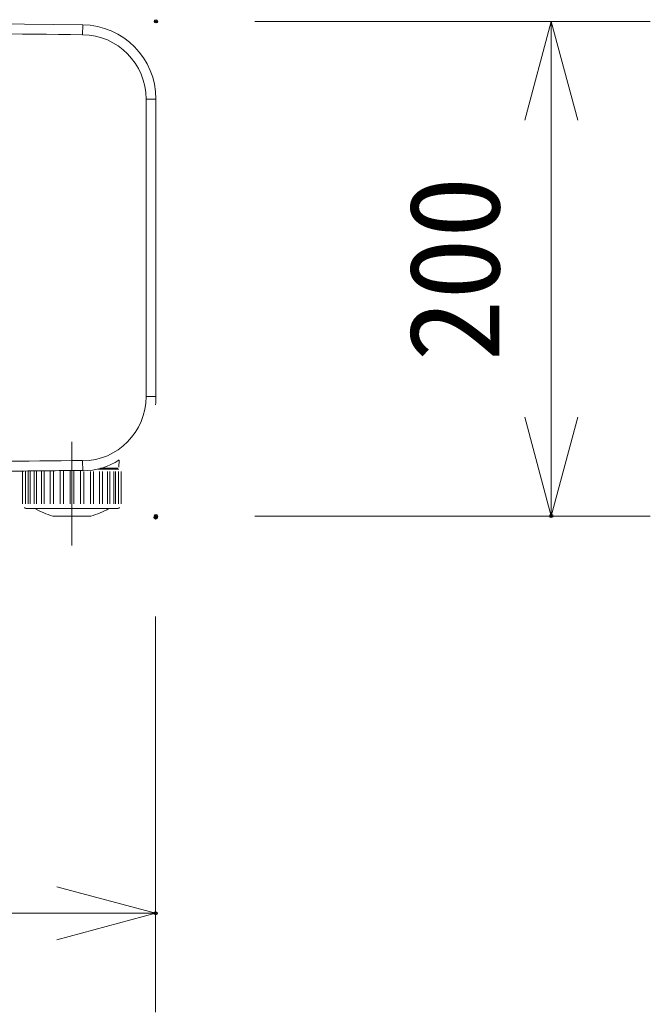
# Model space of a CAD drawing. Units: millimetres, scale not verified. Extents: x -62 to 63, y -57 to 57.
# Drawn here: x -14.54 to -1.79, y 2.35 to 22.41 of the extents above; entities that cross this region are included whole.
import ezdxf
from ezdxf.enums import TextEntityAlignment as Align

# ---------------------------------------------------------------- set-up
doc = ezdxf.new("R2010")
doc.units = ezdxf.units.MM
doc.header["$LTSCALE"] = 0.125
doc.header["$PDMODE"] = 32
doc.header["$PDSIZE"] = 0.0625
for name, color, linetype, lineweight in [('0-0_0', 7, 'Continuous', 18), ('0-4_GAIKEI', 7, 'Continuous', 18), ('0-5_SUNPO', 7, 'Continuous', 18)]:
    doc.layers.add(name, color=color, linetype=linetype, lineweight=lineweight)
doc.layers.add('0-1_DEFPOINTS', color=7, linetype='Continuous')
doc.styles.add('ＭＳ ゴシック', font='')
doc.styles.get('ＭＳ ゴシック').set_extended_font_data('MS Gothic')

# ---------------------------------------------------------------- blocks, each defined once
blk = doc.blocks.new('_OPEN30')
at = {"layer": '0-0_0'}
blk.add_line((0, 0), (-1, 0), dxfattribs=at)
blk.add_lwpolyline([(-1, 0.26795), (0, 0), (-1, -0.26795)], dxfattribs=at)
blk = doc.blocks.new('D7')
at = {"layer": '0-1_DEFPOINTS'}
for p in [(-41.79, 11.8528), (-15.29, 11.8528), (-15.29, 3.8528)]:
    blk.add_point(p, dxfattribs=at)
at = {"layer": '0-5_SUNPO'}
for p, q in [((-41.79, 9.8528), (-41.79, 1.8528)), ((-15.29, 9.8528), (-15.29, 1.8528)), ((-39.79, 3.8528), (-17.29, 3.8528))]:
    blk.add_line(p, q, dxfattribs=at)
at = {"layer": '0-5_SUNPO', "xscale": 2, "yscale": 2, "rotation": 180}
blk.add_blockref('_OPEN30', (-41.79, 3.8528), dxfattribs=at)
at = {"layer": '0-5_SUNPO', "xscale": 2, "yscale": 2}
blk.add_blockref('_OPEN30', (-15.29, 3.8528), dxfattribs=at)
at = {"layer": '0-5_SUNPO', "style": 'ＭＳ ゴシック'}
blk.add_text('530', height=1.833, dxfattribs=at).set_placement((-30.415, 4.3528), align=Align.BOTTOM_LEFT)
blk = doc.blocks.new('D6')
at = {"layer": '0-1_DEFPOINTS'}
for p in [(-15.2836, 21.8821), (-15.2836, 11.8821), (-7.2836, 11.8821)]:
    blk.add_point(p, dxfattribs=at)
at = {"layer": '0-5_SUNPO'}
for p, q in [((-13.2836, 21.8821), (-5.2836, 21.8821)), ((-7.2836, 19.8821), (-7.2836, 13.8821)), ((-13.2836, 11.8821), (-5.2836, 11.8821))]:
    blk.add_line(p, q, dxfattribs=at)
at = {"layer": '0-5_SUNPO', "xscale": 2, "yscale": 2}
for p, rotation in [((-7.2836, 21.8821), 90), ((-7.2836, 11.8821), 270)]:
    blk.add_blockref('_OPEN30', p, dxfattribs=dict(at, rotation=rotation))
at = {"layer": '0-5_SUNPO', "style": 'ＭＳ ゴシック'}
blk.add_text('200', height=1.833, rotation=90, dxfattribs=at).set_placement((-7.7836, 15.0071), align=Align.BOTTOM_LEFT)

msp = doc.modelspace()

# ---------------------------------------------------------------- linework, layer by layer
at = {"layer": '0-4_GAIKEI', "color": 1}
for p, q in [((-13.2698, 22.1067), (-13.2674, 22.3067)), ((-11.9851, 20.8068), (-11.9851, 14.7903)), ((-11.9851, 20.8068), (-11.7851, 20.8068)), ((-11.9851, 14.7903), (-11.7851, 14.7903)), ((-13.4851, 13.8774), (-13.4851, 11.7791)), ((-13.2703, 13.4904), (-13.2681, 13.2903)), ((-14.4826, 13.2861), (-14.4826, 12.626)), ((-12.8979, 13.341), (-12.9053, 13.341)), ((-12.8979, 13.341), (-12.898, 13.341)), ((-12.5592, 13.341), (-12.8979, 13.341)), ((-12.8169, 13.3652), (-12.817, 13.3652)), ((-12.4875, 12.626), (-12.4875, 13.276)), ((-14.3851, 12.526), (-12.5851, 12.526)), ((-13.8691, 12.376), (-13.101, 12.376))]:
    msp.add_line(p, q, dxfattribs=at)
at = {"layer": '0-4_GAIKEI'}
for p, q in [((-11.7851, 14.7903), (-11.7851, 20.8068)), ((-14.4248, 12.626), (-14.4248, 13.2867)), ((-14.368, 13.2874), (-14.368, 12.626)), ((-14.3332, 12.626), (-14.3332, 13.2878)), ((-14.2511, 13.2887), (-14.2511, 12.626)), ((-14.2045, 12.626), (-14.2045, 13.2892)), ((-14.1007, 12.626), (-14.1007, 13.2904)), ((-14.0443, 12.626), (-14.0443, 13.291)), ((-13.9234, 12.626), (-13.9234, 13.2924)), ((-13.8597, 12.626), (-13.8597, 13.2931)), ((-13.727, 12.626), (-13.727, 13.2947)), ((-13.6588, 12.626), (-13.6588, 13.2955)), ((-13.5199, 12.626), (-13.5199, 13.2971)), ((-13.4502, 12.626), (-13.4502, 13.298)), ((-13.3114, 12.626), (-13.3114, 13.2996)), ((-13.2432, 12.626), (-13.2432, 13.276)), ((-13.1104, 12.626), (-13.1104, 13.276)), ((-13.0468, 12.626), (-13.0468, 13.276)), ((-12.9259, 12.626), (-12.9259, 13.276)), ((-12.8695, 12.626), (-12.8695, 13.276)), ((-12.7657, 12.626), (-12.7657, 13.276)), ((-12.7191, 12.626), (-12.7191, 13.276)), ((-12.637, 13.276), (-12.637, 12.626)), ((-12.6022, 12.626), (-12.6022, 13.276)), ((-12.5454, 13.276), (-12.5454, 12.626))]:
    msp.add_line(p, q, dxfattribs=at)
at = {"layer": '0-4_GAIKEI', "color": 1}
for points in [[(-12.5293, 13.5081), (-12.5342, 13.3652), (-12.5342, 13.3652)], [(-12.6172, 13.326), (-12.7165, 13.326), (-12.8494, 13.326), (-12.9588, 13.326)]]:
    msp.add_lwpolyline(points, dxfattribs=at)
at = {"layer": '0-4_GAIKEI'}
msp.add_lwpolyline([(-12.5351, 13.326), (-12.5558, 13.326), (-12.6172, 13.326)], dxfattribs=at)
for centre, radius, start, end in [((-25.0376, -978.052), 1000.428, 89.32585, 90.40326), ((-13.2851, 20.8068), 1.5, 0.00004, 89.3258), ((-13.2851, 14.7903), 1.5, 353.71342, 0.00004), ((-13.2703, 14.6599), 1.3696, 270.09141, 302.87189), ((-25.4176, 1010.0412), 996.8151, 270.62526, 270.69841)]:
    msp.add_arc(centre, radius, start, end, dxfattribs=at)
at = {"layer": '0-4_GAIKEI', "color": 1}
for centre, radius, start, end in [((-25.0412, -978.6659), 1000.842, 89.32606, 89.77093), ((-13.2851, 20.8068), 1.3, 0.00004, 89.3258), ((-11.8563, 21.0541), 0.05, 357.35173, 9.81851), ((-13.2851, 14.7903), 1.3, 270.65002, 0.00004), ((-25.4648, 1014.3899), 1000.9639, 270.30107, 270.69808), ((-25.4176, 1010.0412), 996.8151, 270.29211, 270.62526), ((-14.3851, 12.626), 0.1, 233.13009, 270), ((-13.4851, 13.826), 1.5, 240.07355, 255.16488), ((-13.4851, 13.826), 1.5, 284.83512, 299.92645), ((-12.5851, 12.626), 0.1, 270, 306.87002)]:
    msp.add_arc(centre, radius, start, end, dxfattribs=at)

# ---------------------------------------------------------------- block references
at = {"layer": '0-5_SUNPO'}
for name in ['D6', 'D7']:
    msp.add_blockref(name, (3.4969, 0.494), dxfattribs=at)

doc.saveas('drawing.dxf')
